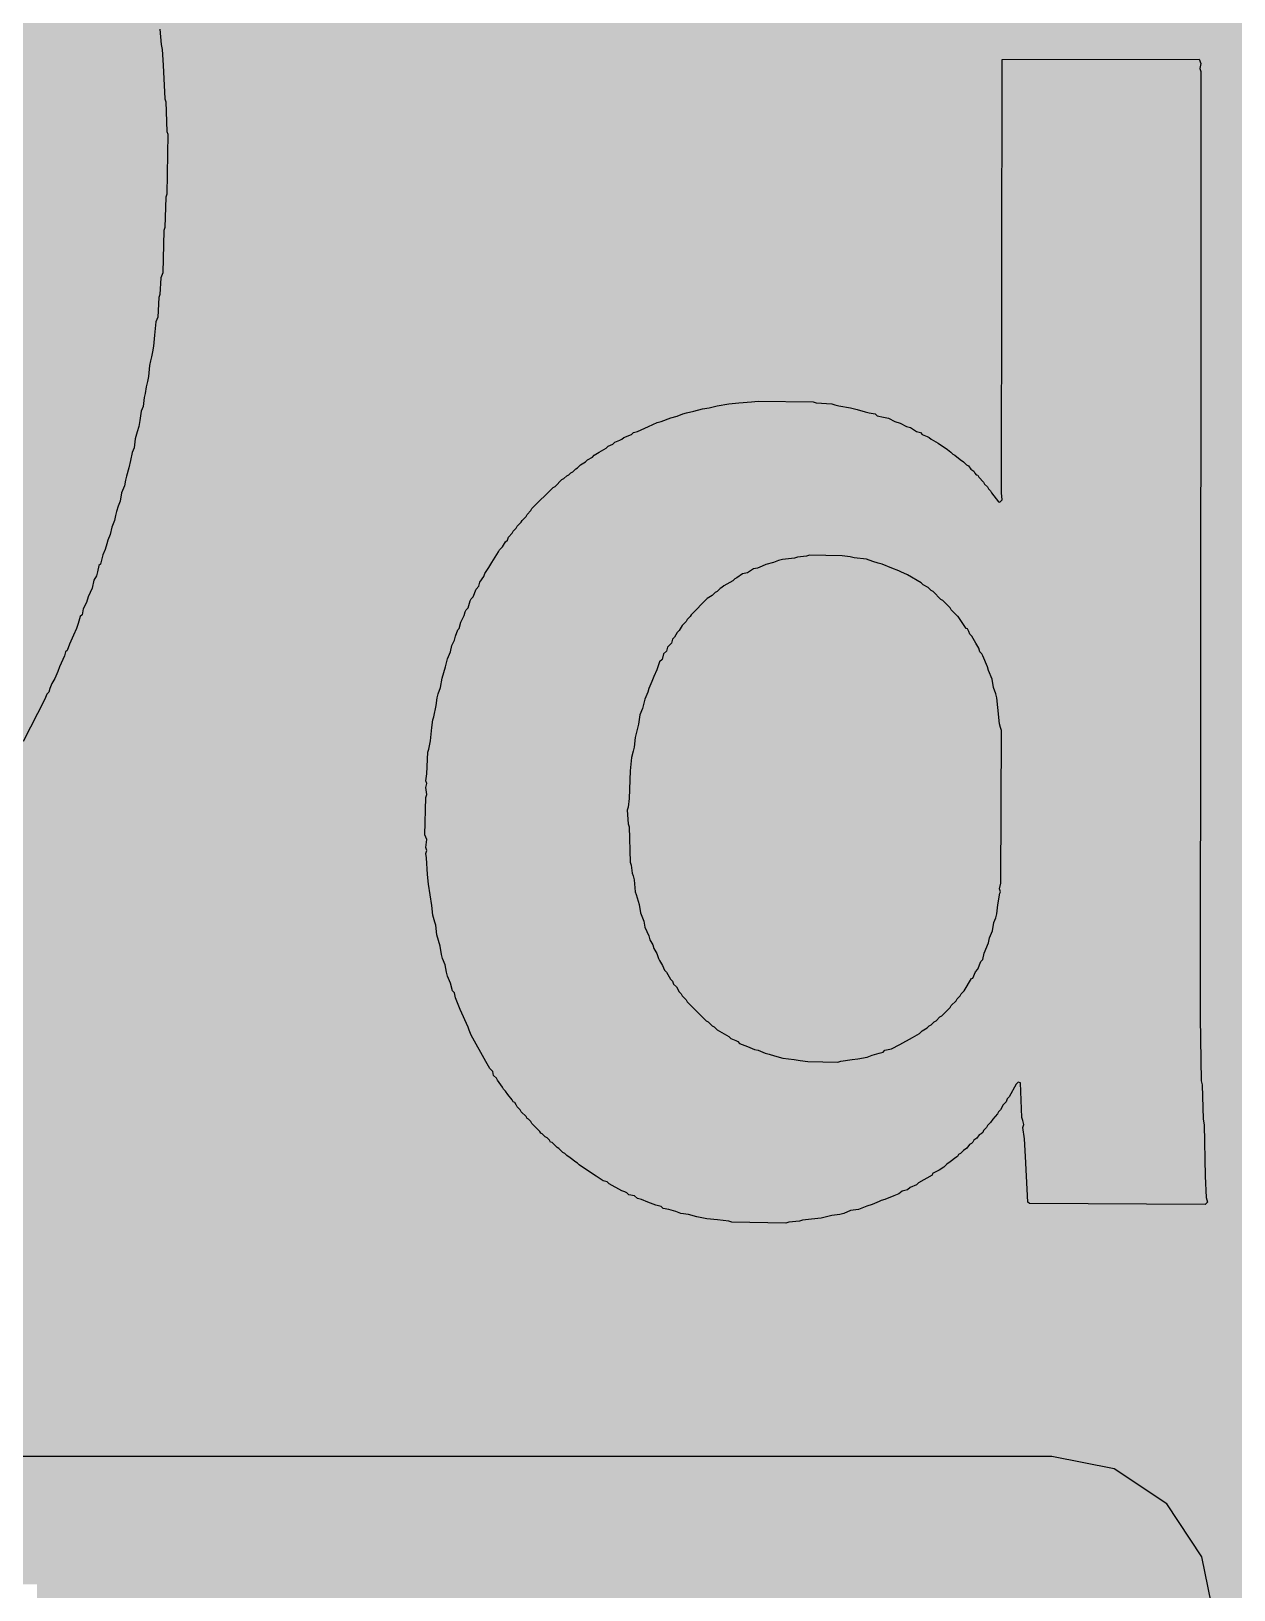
# Model space of a CAD drawing. Header units: inches. Extents: x -21 to 276, y -5 to 220.
# Drawn here: x 25.424 to 28.299, y 29.142 to 32.866 of the extents above; entities that cross this region are included whole.
import ezdxf

# ---------------------------------------------------------------- set-up
doc = ezdxf.new("R2010")
doc.units = ezdxf.units.IN
for name, color, linetype in [('Bottom Layer', 5, 'Continuous'), ('Bottom Paste', 16, 'Continuous'), ('Bottom Solder', 6, 'Continuous'), ('Top Layer', 1, 'Continuous'), ('Top Overlay', 2, 'Continuous')]:
    doc.layers.add(name, color=color, linetype=linetype)

# ---------------------------------------------------------------- blocks, each defined once
blk = doc.blocks.new('PSPMAA1040_100M_ANP_B_198')
at = {"layer": 'Bottom Layer'}
blk.add_hatch(color=5, dxfattribs=at).paths.add_polyline_path([(3, 2), (6.5, 2), (6.5, -2), (3, -2)])
at = {"layer": 'Bottom Paste'}
blk.add_hatch(color=16, dxfattribs=at).paths.add_polyline_path([(3, 2), (6.5, 2), (6.5, -2), (3, -2)])
at = {"layer": 'Bottom Solder'}
blk.add_hatch(color=6, dxfattribs=at).paths.add_polyline_path([(2.8984, 2.1016), (6.6016, 2.1016), (6.6016, -2.1016), (2.8984, -2.1016)])

msp = doc.modelspace()

# ---------------------------------------------------------------- hatches: boundary and pattern name
at = {"layer": 'Bottom Layer'}
msp.add_hatch(color=5, dxfattribs=at).paths.add_polyline_path([(25.4384, 27.163), (38.468, 27.163), (38.468, 33.441), (25.4384, 33.441)])

# ---------------------------------------------------------------- linework, layer by layer
at = {"layer": 'Top Layer'}
for p, q in [((27.8638, 29.4609), (18.5306, 29.4609)), ((28.0125, 29.4313), (27.8638, 29.4609)), ((28.1385, 29.3471), (28.0125, 29.4313)), ((28.2227, 29.2211), (28.1385, 29.3471)), ((28.2523, 29.0724), (28.2227, 29.2211))]:
    msp.add_line(p, q, dxfattribs=at)
at = {"layer": 'Top Overlay'}
for p, q in [((25.7319, 32.8706), (25.7354, 32.8342)), ((25.7354, 32.8342), (25.7378, 32.8225)), ((25.7378, 32.8225), (25.7401, 32.7849)), ((25.7401, 32.7849), (25.7436, 32.704)), ((27.7432, 31.7629), (27.7455, 32.7979)), ((27.7455, 32.7979), (28.2161, 32.799)), ((28.2161, 32.799), (28.2196, 32.7885)), ((28.2196, 32.7885), (28.2173, 32.7767)), ((28.2173, 32.7767), (28.2196, 32.7697)), ((28.2196, 32.7697), (28.2196, 32.2017)), ((25.7436, 32.704), (25.746, 32.6969)), ((25.746, 32.6969), (25.7483, 32.6265)), ((25.7483, 32.6265), (25.7507, 32.6195)), ((25.7507, 32.6195), (25.7483, 32.4763)), ((25.7483, 32.4763), (25.746, 32.4693)), ((25.746, 32.4693), (25.7436, 32.3965)), ((25.7413, 32.3895), (25.7389, 32.2886)), ((25.7436, 32.3965), (25.7413, 32.3895)), ((25.7389, 32.2886), (25.7342, 32.2768)), ((25.7342, 32.2768), (25.7319, 32.2369)), ((25.7295, 32.2299), (25.7272, 32.183)), ((25.7319, 32.2369), (25.7295, 32.2299)), ((25.7272, 32.183), (25.7225, 32.1712)), ((28.2196, 32.1994), (28.2184, 30.5084)), ((28.2196, 32.2017), (28.2196, 32.1994)), ((25.719, 32.1395), (25.7166, 32.1137)), ((25.7225, 32.1712), (25.719, 32.1395)), ((25.7166, 32.1137), (25.7143, 32.0996)), ((25.7072, 32.0668), (25.7049, 32.041)), ((25.7096, 32.0785), (25.7072, 32.0668)), ((25.7119, 32.0879), (25.7096, 32.0785)), ((25.7143, 32.0996), (25.7119, 32.0879)), ((25.7025, 32.0292), (25.699, 32.0163)), ((25.7049, 32.041), (25.7025, 32.0292)), ((25.6943, 31.9905), (25.692, 31.9694)), ((25.6967, 31.9999), (25.6943, 31.9905)), ((25.699, 32.0163), (25.6967, 31.9999)), ((25.6873, 31.9577), (25.6838, 31.9354)), ((25.692, 31.9694), (25.6873, 31.9577)), ((26.9687, 31.9459), (26.9816, 31.9518)), ((26.9816, 31.9518), (26.991, 31.9541)), ((26.991, 31.9541), (27.0086, 31.9577)), ((27.0086, 31.9577), (27.0286, 31.9635)), ((27.0286, 31.9635), (27.045, 31.9659)), ((27.045, 31.9659), (27.0638, 31.9706)), ((27.0638, 31.9706), (27.0919, 31.9753)), ((27.0919, 31.9753), (27.1154, 31.9776)), ((27.1154, 31.9776), (27.1459, 31.98)), ((27.1459, 31.98), (27.1623, 31.9823)), ((27.1623, 31.9823), (27.2938, 31.98)), ((27.2938, 31.98), (27.3008, 31.9776)), ((27.3008, 31.9776), (27.3383, 31.9753)), ((27.3383, 31.9753), (27.3454, 31.9729)), ((27.3454, 31.9729), (27.3548, 31.9706)), ((27.3548, 31.9706), (27.3829, 31.9659)), ((27.3829, 31.9659), (27.3982, 31.9624)), ((27.3982, 31.9624), (27.4181, 31.9565)), ((27.4181, 31.9565), (27.4275, 31.9541)), ((27.4275, 31.9541), (27.4416, 31.9518)), ((27.4416, 31.9518), (27.4463, 31.9471)), ((25.6814, 31.9213), (25.6779, 31.9084)), ((25.6838, 31.9354), (25.6814, 31.9213)), ((26.8737, 31.9095), (26.8995, 31.9213)), ((26.8995, 31.9213), (26.9206, 31.9307)), ((26.9206, 31.9307), (26.93, 31.933)), ((26.93, 31.933), (26.9534, 31.9424)), ((26.9534, 31.9424), (26.9687, 31.9459)), ((27.4463, 31.9471), (27.4616, 31.9436)), ((27.4616, 31.9436), (27.4733, 31.9412)), ((27.4733, 31.9412), (27.4885, 31.933)), ((27.4885, 31.933), (27.5015, 31.9295)), ((27.5015, 31.9295), (27.5167, 31.9213)), ((27.5167, 31.9213), (27.5261, 31.9189)), ((27.5261, 31.9189), (27.5402, 31.9095)), ((25.6732, 31.8919), (25.6709, 31.8708)), ((25.6779, 31.9084), (25.6732, 31.8919)), ((26.8032, 31.8743), (26.815, 31.879)), ((26.815, 31.879), (26.8197, 31.8837)), ((26.8197, 31.8837), (26.8314, 31.8884)), ((26.8314, 31.8884), (26.8361, 31.8908)), ((26.8361, 31.8908), (26.8408, 31.8955)), ((26.8408, 31.8955), (26.8596, 31.9025)), ((26.8596, 31.9025), (26.8643, 31.9072)), ((26.8643, 31.9072), (26.8737, 31.9095)), ((27.5402, 31.9095), (27.5496, 31.9072)), ((27.5496, 31.9072), (27.5543, 31.9025)), ((27.5543, 31.9025), (27.566, 31.8978)), ((27.566, 31.8978), (27.5707, 31.8955)), ((27.5707, 31.8955), (27.5754, 31.8908)), ((27.5754, 31.8908), (27.5918, 31.8814)), ((27.5918, 31.8814), (27.6141, 31.8661)), ((25.6615, 31.8403), (25.658, 31.8227)), ((25.6662, 31.8591), (25.6615, 31.8403)), ((25.6709, 31.8708), (25.6662, 31.8591)), ((26.7493, 31.8368), (26.754, 31.8415)), ((26.754, 31.8415), (26.7657, 31.8485)), ((26.7657, 31.8485), (26.7704, 31.8532)), ((26.7704, 31.8532), (26.7821, 31.8603)), ((26.7821, 31.8603), (26.7986, 31.8696)), ((26.7986, 31.8696), (26.8032, 31.8743)), ((27.6141, 31.8661), (27.6223, 31.8603)), ((27.6223, 31.8603), (27.627, 31.8556)), ((27.627, 31.8556), (27.6317, 31.8532)), ((27.6317, 31.8532), (27.6446, 31.8427)), ((27.6446, 31.8427), (27.6528, 31.8368)), ((25.6521, 31.8028), (25.6497, 31.7934)), ((25.658, 31.8227), (25.6521, 31.8028)), ((26.6976, 31.7969), (26.7047, 31.8039)), ((26.7047, 31.8039), (26.7094, 31.8063)), ((26.7094, 31.8063), (26.7141, 31.811)), ((26.7141, 31.811), (26.7188, 31.8133)), ((26.7188, 31.8133), (26.7258, 31.8204)), ((26.7258, 31.8204), (26.7305, 31.8227)), ((26.7305, 31.8227), (26.7375, 31.8298)), ((26.7375, 31.8298), (26.7493, 31.8368)), ((27.6528, 31.8368), (27.6599, 31.8298)), ((27.6599, 31.8298), (27.6646, 31.8274)), ((27.6646, 31.8274), (27.6704, 31.8192)), ((27.6704, 31.8192), (27.6775, 31.8145)), ((27.6775, 31.8145), (27.6798, 31.8098)), ((27.6798, 31.8098), (27.6833, 31.8063)), ((27.6833, 31.8063), (27.6869, 31.8051)), ((27.6869, 31.8051), (27.6892, 31.8004)), ((25.6474, 31.7793), (25.6404, 31.7629)), ((25.6497, 31.7934), (25.6474, 31.7793)), ((26.6214, 31.7253), (26.6718, 31.7758)), ((26.6718, 31.7758), (26.6765, 31.7781)), ((26.6765, 31.7781), (26.6929, 31.7945)), ((26.6929, 31.7945), (26.6976, 31.7969)), ((27.6892, 31.8004), (27.7009, 31.7887)), ((27.7009, 31.7887), (27.7033, 31.784)), ((27.7033, 31.784), (27.7103, 31.7769)), ((27.7103, 31.7769), (27.7127, 31.7723)), ((27.7127, 31.7723), (27.7174, 31.7676)), ((27.7174, 31.7676), (27.7197, 31.7629)), ((25.6321, 31.7312), (25.6286, 31.7183)), ((25.6368, 31.7429), (25.6321, 31.7312)), ((25.6404, 31.7629), (25.6368, 31.7429)), ((27.7197, 31.7629), (27.7361, 31.7417)), ((27.7361, 31.7417), (27.7397, 31.7406)), ((27.7397, 31.7406), (27.7455, 31.7464)), ((27.7455, 31.7464), (27.7432, 31.7629)), ((25.6239, 31.6972), (25.6169, 31.6807)), ((25.6263, 31.7089), (25.6239, 31.6972)), ((25.6286, 31.7183), (25.6263, 31.7089)), ((26.5862, 31.6831), (26.5955, 31.6925)), ((26.5955, 31.6925), (26.5979, 31.6972)), ((26.5979, 31.6972), (26.6073, 31.7065)), ((26.6073, 31.7065), (26.6096, 31.7112)), ((26.6096, 31.7112), (26.619, 31.7206)), ((26.619, 31.7206), (26.6214, 31.7253)), ((25.6134, 31.6631), (25.6075, 31.6502)), ((25.6169, 31.6807), (25.6134, 31.6631)), ((26.5627, 31.6502), (26.565, 31.6573)), ((26.565, 31.6573), (26.5744, 31.6666)), ((26.5744, 31.6666), (26.5768, 31.6713)), ((26.5768, 31.6713), (26.5838, 31.6784)), ((26.5838, 31.6784), (26.5862, 31.6831)), ((25.6016, 31.6279), (25.5958, 31.615)), ((25.6052, 31.6408), (25.6016, 31.6279)), ((25.6075, 31.6502), (25.6052, 31.6408)), ((26.5251, 31.5962), (26.5416, 31.6221)), ((26.5416, 31.6221), (26.5439, 31.6267)), ((26.5439, 31.6267), (26.551, 31.6338)), ((26.551, 31.6338), (26.558, 31.6455)), ((26.558, 31.6455), (26.5627, 31.6502)), ((25.5864, 31.5892), (25.5829, 31.5739)), ((25.5899, 31.5927), (25.5864, 31.5892)), ((25.5934, 31.6056), (25.5899, 31.5927)), ((25.5958, 31.615), (25.5934, 31.6056)), ((26.5087, 31.5704), (26.5181, 31.5845)), ((26.5181, 31.5845), (26.5251, 31.5962)), ((27.1506, 31.581), (27.1365, 31.5716)), ((27.16, 31.5833), (27.1506, 31.581)), ((27.1717, 31.588), (27.16, 31.5833)), ((27.1799, 31.5915), (27.1717, 31.588)), ((27.1987, 31.5962), (27.1799, 31.5915)), ((27.2104, 31.6009), (27.1987, 31.5962)), ((27.2198, 31.6033), (27.2104, 31.6009)), ((27.2492, 31.6068), (27.2198, 31.6033)), ((27.2562, 31.6091), (27.2492, 31.6068)), ((27.2773, 31.6115), (27.2562, 31.6091)), ((27.2844, 31.6138), (27.2773, 31.6115)), ((27.363, 31.6127), (27.2844, 31.6138)), ((27.3818, 31.6103), (27.363, 31.6127)), ((27.3911, 31.608), (27.3818, 31.6103)), ((27.4205, 31.6044), (27.3911, 31.608)), ((27.4357, 31.5986), (27.4205, 31.6044)), ((27.4486, 31.5951), (27.4357, 31.5986)), ((27.458, 31.5927), (27.4486, 31.5951)), ((27.4815, 31.5833), (27.458, 31.5927)), ((27.4979, 31.5763), (27.4815, 31.5833)), ((25.5746, 31.554), (25.5699, 31.5352)), ((25.5805, 31.5646), (25.5746, 31.554)), ((25.5829, 31.5739), (25.5805, 31.5646)), ((26.4946, 31.5399), (26.497, 31.5493)), ((26.497, 31.5493), (26.5064, 31.5634)), ((26.5064, 31.5634), (26.5087, 31.5704)), ((27.1013, 31.5528), (27.0802, 31.5411)), ((27.106, 31.5575), (27.1013, 31.5528)), ((27.1107, 31.5599), (27.106, 31.5575)), ((27.1248, 31.5692), (27.1107, 31.5599)), ((27.1365, 31.5716), (27.1248, 31.5692)), ((27.5026, 31.5739), (27.4979, 31.5763)), ((27.5191, 31.5669), (27.5026, 31.5739)), ((27.5519, 31.5481), (27.5191, 31.5669)), ((27.5566, 31.5434), (27.5519, 31.5481)), ((27.5683, 31.5364), (27.5566, 31.5434)), ((25.5606, 31.5141), (25.557, 31.5012)), ((25.5699, 31.5352), (25.5606, 31.5141)), ((26.4688, 31.4883), (26.4735, 31.5047)), ((26.4735, 31.5047), (26.4759, 31.5094)), ((26.4759, 31.5094), (26.4805, 31.5141)), ((26.4805, 31.5141), (26.4876, 31.5329)), ((26.4876, 31.5329), (26.4946, 31.5399)), ((27.0403, 31.5106), (27.0016, 31.4718)), ((27.052, 31.5176), (27.0403, 31.5106)), ((27.0591, 31.5247), (27.052, 31.5176)), ((27.0638, 31.527), (27.0591, 31.5247)), ((27.0708, 31.534), (27.0638, 31.527)), ((27.0755, 31.5364), (27.0708, 31.534)), ((27.0802, 31.5411), (27.0755, 31.5364)), ((27.5754, 31.5293), (27.5683, 31.5364)), ((27.5801, 31.527), (27.5754, 31.5293)), ((27.5989, 31.5082), (27.5801, 31.527)), ((27.6035, 31.5059), (27.5989, 31.5082)), ((27.6211, 31.4883), (27.6035, 31.5059)), ((25.5418, 31.4672), (25.5371, 31.4507)), ((25.5465, 31.4718), (25.5418, 31.4672)), ((25.5488, 31.4859), (25.5465, 31.4718)), ((25.557, 31.5012), (25.5488, 31.4859)), ((26.4512, 31.4542), (26.4594, 31.4695)), ((26.4594, 31.4695), (26.4618, 31.4789)), ((26.4618, 31.4789), (26.4641, 31.4836)), ((26.4641, 31.4836), (26.4688, 31.4883)), ((26.9992, 31.4672), (26.9922, 31.4601)), ((27.0016, 31.4718), (26.9992, 31.4672)), ((27.6235, 31.4836), (27.6211, 31.4883)), ((27.6387, 31.4683), (27.6235, 31.4836)), ((27.6399, 31.4672), (27.6387, 31.4683)), ((27.6446, 31.4601), (27.6399, 31.4672)), ((25.5324, 31.439), (25.5254, 31.4226)), ((25.5371, 31.4507), (25.5324, 31.439)), ((26.4383, 31.4202), (26.4442, 31.4355)), ((26.4442, 31.4355), (26.4477, 31.439)), ((26.4477, 31.439), (26.4512, 31.4542)), ((26.9734, 31.4343), (26.9687, 31.4296)), ((26.9804, 31.446), (26.9734, 31.4343)), ((26.9898, 31.4554), (26.9804, 31.446)), ((26.9922, 31.4601), (26.9898, 31.4554)), ((27.6563, 31.4437), (27.6446, 31.4601)), ((27.6587, 31.439), (27.6563, 31.4437)), ((27.6622, 31.4378), (27.6587, 31.439)), ((27.6657, 31.432), (27.6622, 31.4378)), ((27.6681, 31.4249), (27.6657, 31.432)), ((25.516, 31.4014), (25.5101, 31.3862)), ((25.5254, 31.4226), (25.516, 31.4014)), ((26.4266, 31.3827), (26.4301, 31.3979)), ((26.4301, 31.3979), (26.436, 31.4108)), ((26.436, 31.4108), (26.4383, 31.4202)), ((26.9452, 31.3944), (26.9429, 31.385)), ((26.9546, 31.4038), (26.9452, 31.3944)), ((26.957, 31.4132), (26.9546, 31.4038)), ((26.9617, 31.4179), (26.957, 31.4132)), ((26.9687, 31.4296), (26.9617, 31.4179)), ((27.6728, 31.4202), (27.6681, 31.4249)), ((27.6822, 31.4038), (27.6728, 31.4202)), ((27.6892, 31.3921), (27.6822, 31.4038)), ((25.5042, 31.3733), (25.4925, 31.3475)), ((25.5066, 31.3827), (25.5042, 31.3733)), ((25.5101, 31.3862), (25.5066, 31.3827)), ((26.4148, 31.3475), (26.4195, 31.3662)), ((26.4195, 31.3662), (26.4266, 31.3827)), ((26.9265, 31.3592), (26.9194, 31.3404)), ((26.9323, 31.3651), (26.9265, 31.3592)), ((26.9358, 31.378), (26.9323, 31.3651)), ((26.9429, 31.385), (26.9358, 31.378)), ((27.6916, 31.3827), (27.6892, 31.3921)), ((27.6962, 31.378), (27.6916, 31.3827)), ((27.6986, 31.3733), (27.6962, 31.378)), ((27.7103, 31.3475), (27.6986, 31.3733)), ((25.4808, 31.3193), (25.4737, 31.3076)), ((25.4878, 31.3357), (25.4808, 31.3193)), ((25.4925, 31.3475), (25.4878, 31.3357)), ((26.4031, 31.2982), (26.4066, 31.3205)), ((26.4066, 31.3205), (26.4148, 31.3475)), ((26.9124, 31.324), (26.9077, 31.3123)), ((26.9194, 31.3404), (26.9124, 31.324)), ((27.7127, 31.3381), (27.7103, 31.3475)), ((27.7209, 31.3181), (27.7127, 31.3381)), ((27.7244, 31.2982), (27.7209, 31.3181)), ((25.462, 31.2817), (25.4573, 31.27)), ((25.4667, 31.2864), (25.462, 31.2817)), ((25.469, 31.2958), (25.4667, 31.2864)), ((25.4737, 31.3076), (25.469, 31.2958)), ((26.3949, 31.2735), (26.3972, 31.2829)), ((26.3972, 31.2829), (26.4031, 31.2982)), ((26.8983, 31.2864), (26.8913, 31.27)), ((26.9006, 31.2958), (26.8983, 31.2864)), ((26.9077, 31.3123), (26.9006, 31.2958)), ((27.7303, 31.2829), (27.7244, 31.2982)), ((27.7326, 31.2735), (27.7303, 31.2829)), ((25.4573, 31.27), (25.4057, 31.1691)), ((26.3867, 31.2278), (26.3925, 31.2548)), ((26.3925, 31.2548), (26.3949, 31.2735)), ((26.8854, 31.2477), (26.8795, 31.2325)), ((26.8889, 31.2606), (26.8854, 31.2477)), ((26.8913, 31.27), (26.8889, 31.2606)), ((27.735, 31.2501), (27.7326, 31.2735)), ((27.7385, 31.2113), (27.735, 31.2501)), ((26.382, 31.202), (26.3843, 31.2207)), ((26.3843, 31.2207), (26.3867, 31.2278)), ((26.876, 31.2102), (26.8725, 31.1973)), ((26.8795, 31.2325), (26.876, 31.2102)), ((27.7408, 31.202), (27.7385, 31.2113)), ((26.3749, 31.1503), (26.3785, 31.1703)), ((26.3785, 31.1703), (26.382, 31.202)), ((26.8678, 31.1785), (26.8654, 31.155)), ((26.8725, 31.1973), (26.8678, 31.1785)), ((27.7432, 31.1949), (27.7408, 31.202)), ((27.742, 30.83), (27.7432, 31.1949)), ((26.3702, 31.0916), (26.3726, 31.1433)), ((26.3726, 31.1433), (26.3749, 31.1503)), ((26.8631, 31.1456), (26.8596, 31.1304)), ((26.8654, 31.155), (26.8631, 31.1456)), ((26.8561, 31.0987), (26.8537, 31.033)), ((26.8596, 31.1304), (26.8561, 31.0987)), ((26.3679, 31.0752), (26.3702, 31.0916)), ((26.3702, 31.0682), (26.3679, 31.0752)), ((26.3679, 31.0588), (26.3702, 31.0682)), ((26.3702, 31.0424), (26.3679, 31.0588)), ((26.3656, 30.9461), (26.3679, 31.0353)), ((26.3679, 31.0353), (26.3702, 31.0424)), ((26.8537, 31.033), (26.8514, 31.0119)), ((26.8514, 31.0119), (26.849, 31.0048)), ((26.849, 31.0048), (26.8514, 30.972)), ((26.3702, 30.9344), (26.3656, 30.9461)), ((26.8514, 30.972), (26.8537, 30.9649)), ((26.8537, 30.9649), (26.8561, 30.8804)), ((26.3679, 30.9156), (26.3702, 30.9344)), ((26.3702, 30.9086), (26.3679, 30.9156)), ((26.3679, 30.9016), (26.3702, 30.9086)), ((26.3691, 30.891), (26.3679, 30.9016)), ((26.3714, 30.8511), (26.3691, 30.891)), ((26.8561, 30.8804), (26.8584, 30.8734)), ((26.8584, 30.8734), (26.8607, 30.8546)), ((26.3738, 30.8276), (26.3714, 30.8511)), ((26.8607, 30.8546), (26.8631, 30.8476)), ((26.8631, 30.8476), (26.8654, 30.8382)), ((26.8654, 30.8382), (26.8678, 30.81)), ((26.382, 30.7772), (26.3738, 30.8276)), ((26.8678, 30.81), (26.8701, 30.803)), ((26.8701, 30.803), (26.8772, 30.7795)), ((27.735, 30.7783), (27.7397, 30.8065)), ((27.7385, 30.8171), (27.742, 30.83)), ((27.7408, 30.81), (27.7385, 30.8171)), ((27.7397, 30.8065), (27.7408, 30.81)), ((26.3843, 30.7537), (26.382, 30.7772)), ((26.8772, 30.7795), (26.8807, 30.7596)), ((26.8807, 30.7596), (26.8889, 30.7396)), ((27.7326, 30.7572), (27.735, 30.7783)), ((26.389, 30.7373), (26.3843, 30.7537)), ((26.3914, 30.7302), (26.389, 30.7373)), ((26.3937, 30.7068), (26.3914, 30.7302)), ((26.8889, 30.7396), (26.8913, 30.7255)), ((26.8913, 30.7255), (26.9006, 30.7044)), ((27.7221, 30.7161), (27.7256, 30.7361)), ((27.7256, 30.7361), (27.7303, 30.7478)), ((27.7303, 30.7478), (27.7326, 30.7572)), ((26.4019, 30.6798), (26.3937, 30.7068)), ((26.9006, 30.7044), (26.903, 30.695)), ((26.903, 30.695), (26.91, 30.6833)), ((27.7021, 30.6633), (27.7127, 30.688)), ((27.7127, 30.688), (27.715, 30.6997)), ((27.715, 30.6997), (27.7221, 30.7161)), ((26.4054, 30.6598), (26.4019, 30.6798)), ((26.4078, 30.6504), (26.4054, 30.6598)), ((26.4137, 30.6352), (26.4078, 30.6504)), ((26.91, 30.6833), (26.9124, 30.6739)), ((26.9124, 30.6739), (26.9194, 30.6622)), ((26.9194, 30.6622), (26.9241, 30.6504)), ((26.9241, 30.6504), (26.9265, 30.6457)), ((27.6939, 30.6434), (27.6986, 30.6481)), ((27.6986, 30.6481), (27.7021, 30.6633)), ((26.4172, 30.6176), (26.4137, 30.6352)), ((26.4195, 30.6082), (26.4172, 30.6176)), ((26.9265, 30.6457), (26.9335, 30.634)), ((26.9335, 30.634), (26.9382, 30.6223)), ((26.9382, 30.6223), (26.9429, 30.6176)), ((26.9429, 30.6176), (26.9523, 30.6011)), ((27.6751, 30.6035), (27.681, 30.6187)), ((27.681, 30.6187), (27.6869, 30.6246)), ((27.6869, 30.6246), (27.6939, 30.6434)), ((26.4266, 30.5918), (26.4195, 30.6082)), ((26.4313, 30.573), (26.4266, 30.5918)), ((26.9523, 30.6011), (26.957, 30.5965)), ((26.957, 30.5965), (26.9593, 30.5894)), ((26.9593, 30.5894), (26.9664, 30.5824)), ((26.9664, 30.5824), (26.9734, 30.5706)), ((27.654, 30.573), (27.6716, 30.6023)), ((27.6716, 30.6023), (27.6751, 30.6035)), ((26.436, 30.5683), (26.4313, 30.573)), ((26.4383, 30.5566), (26.436, 30.5683)), ((26.4453, 30.5401), (26.4383, 30.5566)), ((26.45, 30.5284), (26.4453, 30.5401)), ((26.9734, 30.5706), (26.9781, 30.5659)), ((26.9781, 30.5659), (26.9804, 30.5612)), ((26.9804, 30.5612), (26.9898, 30.5519)), ((26.9898, 30.5519), (26.9922, 30.5472)), ((26.9922, 30.5472), (27.0379, 30.5014)), ((27.6211, 30.5331), (27.6235, 30.5378)), ((27.6235, 30.5378), (27.6352, 30.5495)), ((27.6352, 30.5495), (27.6376, 30.5542)), ((27.6376, 30.5542), (27.6446, 30.5612)), ((27.6446, 30.5612), (27.647, 30.5659)), ((27.647, 30.5659), (27.654, 30.573)), ((26.4688, 30.4861), (26.45, 30.5284)), ((27.0379, 30.5014), (27.0426, 30.4991)), ((27.0426, 30.4991), (27.052, 30.4897)), ((27.5754, 30.492), (27.5824, 30.4991)), ((27.5824, 30.4991), (27.5871, 30.5014)), ((27.5871, 30.5014), (27.5965, 30.5108)), ((27.5965, 30.5108), (27.6012, 30.5131)), ((27.6012, 30.5131), (27.6211, 30.5331)), ((28.2184, 30.5084), (28.2208, 30.3582)), ((26.4712, 30.4791), (26.4688, 30.4861)), ((26.4759, 30.4674), (26.4712, 30.4791)), ((26.5111, 30.404), (26.4759, 30.4674)), ((27.052, 30.4897), (27.0567, 30.4873)), ((27.0567, 30.4873), (27.0638, 30.4803)), ((27.0638, 30.4803), (27.0755, 30.4732)), ((27.0755, 30.4732), (27.0919, 30.4639)), ((27.0919, 30.4639), (27.0966, 30.4592)), ((27.5308, 30.4615), (27.5472, 30.4709)), ((27.5472, 30.4709), (27.5543, 30.4779)), ((27.5543, 30.4779), (27.566, 30.485)), ((27.566, 30.485), (27.5707, 30.4897)), ((27.5707, 30.4897), (27.5754, 30.492)), ((27.0966, 30.4592), (27.1083, 30.4545)), ((27.1083, 30.4545), (27.113, 30.4521)), ((27.113, 30.4521), (27.1177, 30.4474)), ((27.1177, 30.4474), (27.1365, 30.4404)), ((27.1365, 30.4404), (27.1529, 30.4333)), ((27.1529, 30.4333), (27.1623, 30.431)), ((27.1623, 30.431), (27.1788, 30.424)), ((27.451, 30.424), (27.4604, 30.4263)), ((27.4604, 30.4263), (27.4651, 30.431)), ((27.4651, 30.431), (27.4803, 30.4345)), ((27.4803, 30.4345), (27.5003, 30.4451)), ((27.5003, 30.4451), (27.5308, 30.4615)), ((26.5204, 30.3876), (26.5111, 30.404)), ((26.5275, 30.3805), (26.5204, 30.3876)), ((27.1788, 30.424), (27.1881, 30.4216)), ((27.1881, 30.4216), (27.2011, 30.4181)), ((27.2011, 30.4181), (27.221, 30.4122)), ((27.221, 30.4122), (27.248, 30.4087)), ((27.248, 30.4087), (27.2621, 30.4064)), ((27.2621, 30.4064), (27.2808, 30.404)), ((27.2808, 30.404), (27.3524, 30.4028)), ((27.3524, 30.4028), (27.3595, 30.4052)), ((27.3595, 30.4052), (27.3865, 30.4087)), ((27.3865, 30.4087), (27.4005, 30.411)), ((27.4005, 30.411), (27.4228, 30.4146)), ((27.4228, 30.4146), (27.4346, 30.4193)), ((27.4346, 30.4193), (27.451, 30.424)), ((26.5298, 30.3711), (26.5275, 30.3805)), ((26.5369, 30.3641), (26.5298, 30.3711)), ((26.5392, 30.3594), (26.5369, 30.3641)), ((26.551, 30.343), (26.5392, 30.3594)), ((27.7784, 30.35), (27.762, 30.3195)), ((27.7831, 30.3547), (27.7784, 30.35)), ((27.7889, 30.3535), (27.7831, 30.3547)), ((27.7925, 30.2702), (27.7889, 30.3535)), ((28.2208, 30.3582), (28.2231, 30.3489)), ((26.5533, 30.3383), (26.551, 30.343)), ((26.558, 30.3336), (26.5533, 30.3383)), ((26.5639, 30.3254), (26.558, 30.3336)), ((26.5744, 30.3125), (26.5639, 30.3254)), ((27.7573, 30.3148), (27.7549, 30.3078)), ((27.762, 30.3195), (27.7573, 30.3148)), ((28.2231, 30.3489), (28.2255, 30.2667)), ((26.5768, 30.3078), (26.5744, 30.3125)), ((26.5803, 30.3066), (26.5768, 30.3078)), ((26.5838, 30.3007), (26.5803, 30.3066)), ((26.5862, 30.296), (26.5838, 30.3007)), ((26.5932, 30.289), (26.5862, 30.296)), ((26.5955, 30.2843), (26.5932, 30.289)), ((26.6073, 30.2726), (26.5955, 30.2843)), ((27.7338, 30.2796), (27.7232, 30.2667)), ((27.7361, 30.2843), (27.7338, 30.2796)), ((27.7408, 30.289), (27.7361, 30.2843)), ((27.7479, 30.3007), (27.7408, 30.289)), ((27.7549, 30.3078), (27.7479, 30.3007)), ((26.6096, 30.2679), (26.6073, 30.2726)), ((26.6131, 30.2667), (26.6096, 30.2679)), ((26.619, 30.2608), (26.6131, 30.2667)), ((26.6214, 30.2562), (26.619, 30.2608)), ((26.6401, 30.2374), (26.6214, 30.2562)), ((27.7009, 30.2397), (27.6986, 30.235)), ((27.708, 30.2468), (27.7009, 30.2397)), ((27.7103, 30.2515), (27.708, 30.2468)), ((27.7174, 30.2585), (27.7103, 30.2515)), ((27.7232, 30.2667), (27.7174, 30.2585)), ((27.7948, 30.2632), (27.7925, 30.2702)), ((27.7972, 30.2538), (27.7948, 30.2632)), ((27.7948, 30.2468), (27.7972, 30.2538)), ((27.7983, 30.2198), (27.7948, 30.2468)), ((28.2255, 30.2667), (28.2278, 30.2526)), ((28.2278, 30.2526), (28.2302, 30.1306)), ((26.6425, 30.2327), (26.6401, 30.2374)), ((26.646, 30.2315), (26.6425, 30.2327)), ((26.653, 30.2245), (26.646, 30.2315)), ((26.6577, 30.2221), (26.653, 30.2245)), ((26.6636, 30.2163), (26.6577, 30.2221)), ((26.666, 30.2116), (26.6636, 30.2163)), ((26.6695, 30.2104), (26.666, 30.2116)), ((26.6812, 30.1987), (26.6695, 30.2104)), ((27.6669, 30.2057), (27.661, 30.1975)), ((27.6716, 30.208), (27.6669, 30.2057)), ((27.6751, 30.2116), (27.6716, 30.208)), ((27.6775, 30.2163), (27.6751, 30.2116)), ((27.6845, 30.2209), (27.6775, 30.2163)), ((27.6904, 30.2292), (27.6845, 30.2209)), ((27.6951, 30.2315), (27.6904, 30.2292)), ((27.6986, 30.235), (27.6951, 30.2315)), ((27.8007, 30.1775), (27.7983, 30.2198)), ((26.6859, 30.1963), (26.6812, 30.1987)), ((26.6953, 30.1869), (26.6859, 30.1963)), ((26.7, 30.1846), (26.6953, 30.1869)), ((26.7047, 30.1799), (26.7, 30.1846)), ((26.7129, 30.174), (26.7047, 30.1799)), ((26.7258, 30.1634), (26.7129, 30.174)), ((27.6211, 30.1646), (27.6129, 30.1588)), ((27.6341, 30.1752), (27.6211, 30.1646)), ((27.6387, 30.1775), (27.6341, 30.1752)), ((27.6411, 30.1822), (27.6387, 30.1775)), ((27.6458, 30.1846), (27.6411, 30.1822)), ((27.6528, 30.1916), (27.6458, 30.1846)), ((27.661, 30.1975), (27.6528, 30.1916)), ((27.803, 30.1306), (27.8007, 30.1775)), ((26.7305, 30.1611), (26.7258, 30.1634)), ((26.734, 30.1576), (26.7305, 30.1611)), ((26.7634, 30.1376), (26.734, 30.1576)), ((26.7751, 30.1306), (26.7634, 30.1376)), ((26.7915, 30.1189), (26.7751, 30.1306)), ((27.5777, 30.1329), (27.5449, 30.1142)), ((27.5789, 30.1365), (27.5777, 30.1329)), ((27.5942, 30.1447), (27.5789, 30.1365)), ((27.6059, 30.1517), (27.5942, 30.1447)), ((27.6129, 30.1588), (27.6059, 30.1517)), ((27.8066, 30.0684), (27.803, 30.1306)), ((28.2302, 30.1306), (28.2325, 30.079)), ((26.8009, 30.1165), (26.7915, 30.1189)), ((26.8056, 30.1118), (26.8009, 30.1165)), ((26.8361, 30.0954), (26.8056, 30.1118)), ((26.8431, 30.093), (26.8361, 30.0954)), ((26.8478, 30.0907), (26.8431, 30.093)), ((26.8525, 30.086), (26.8478, 30.0907)), ((27.5061, 30.0942), (27.4979, 30.0883)), ((27.5191, 30.0977), (27.5061, 30.0942)), ((27.5249, 30.1036), (27.5191, 30.0977)), ((27.5402, 30.1095), (27.5249, 30.1036)), ((27.5449, 30.1142), (27.5402, 30.1095)), ((26.8666, 30.0837), (26.8525, 30.086)), ((26.8737, 30.0766), (26.8666, 30.0837)), ((26.883, 30.0743), (26.8737, 30.0766)), ((26.8983, 30.0684), (26.883, 30.0743)), ((26.9171, 30.0614), (26.8983, 30.0684)), ((26.93, 30.0578), (26.9171, 30.0614)), ((26.9347, 30.0531), (26.93, 30.0578)), ((26.9488, 30.0508), (26.9347, 30.0531)), ((27.4217, 30.059), (27.4017, 30.0508)), ((27.4346, 30.0625), (27.4217, 30.059)), ((27.451, 30.0696), (27.4346, 30.0625)), ((27.4557, 30.0719), (27.451, 30.0696)), ((27.4651, 30.0743), (27.4557, 30.0719)), ((27.4862, 30.0837), (27.4651, 30.0743)), ((27.4979, 30.0883), (27.4862, 30.0837)), ((27.8101, 30.0649), (27.8066, 30.0684)), ((28.2302, 30.0625), (27.8101, 30.0649)), ((28.236, 30.0684), (28.2302, 30.0625)), ((28.2325, 30.079), (28.236, 30.0684)), ((26.9652, 30.0461), (26.9488, 30.0508)), ((26.9769, 30.0414), (26.9652, 30.0461)), ((26.9957, 30.0391), (26.9769, 30.0414)), ((27.0156, 30.0332), (26.9957, 30.0391)), ((27.0391, 30.0285), (27.0156, 30.0332)), ((27.0649, 30.0262), (27.0391, 30.0285)), ((27.0919, 30.0226), (27.0649, 30.0262)), ((27.099, 30.0203), (27.0919, 30.0226)), ((27.228, 30.0179), (27.099, 30.0203)), ((27.2351, 30.0203), (27.228, 30.0179)), ((27.2609, 30.0226), (27.2351, 30.0203)), ((27.2679, 30.025), (27.2609, 30.0226)), ((27.2891, 30.0273), (27.2679, 30.025)), ((27.3125, 30.0297), (27.2891, 30.0273)), ((27.3313, 30.0344), (27.3125, 30.0297)), ((27.3383, 30.0367), (27.3313, 30.0344)), ((27.3571, 30.0391), (27.3383, 30.0367)), ((27.3665, 30.0414), (27.3571, 30.0391)), ((27.3829, 30.0484), (27.3665, 30.0414)), ((27.4017, 30.0508), (27.3829, 30.0484))]:
    msp.add_line(p, q, dxfattribs=at)

# ---------------------------------------------------------------- block references
msp.add_blockref('PSPMAA1040_100M_ANP_B_198', (22.4384, 31.2566))

doc.saveas('drawing.dxf')
